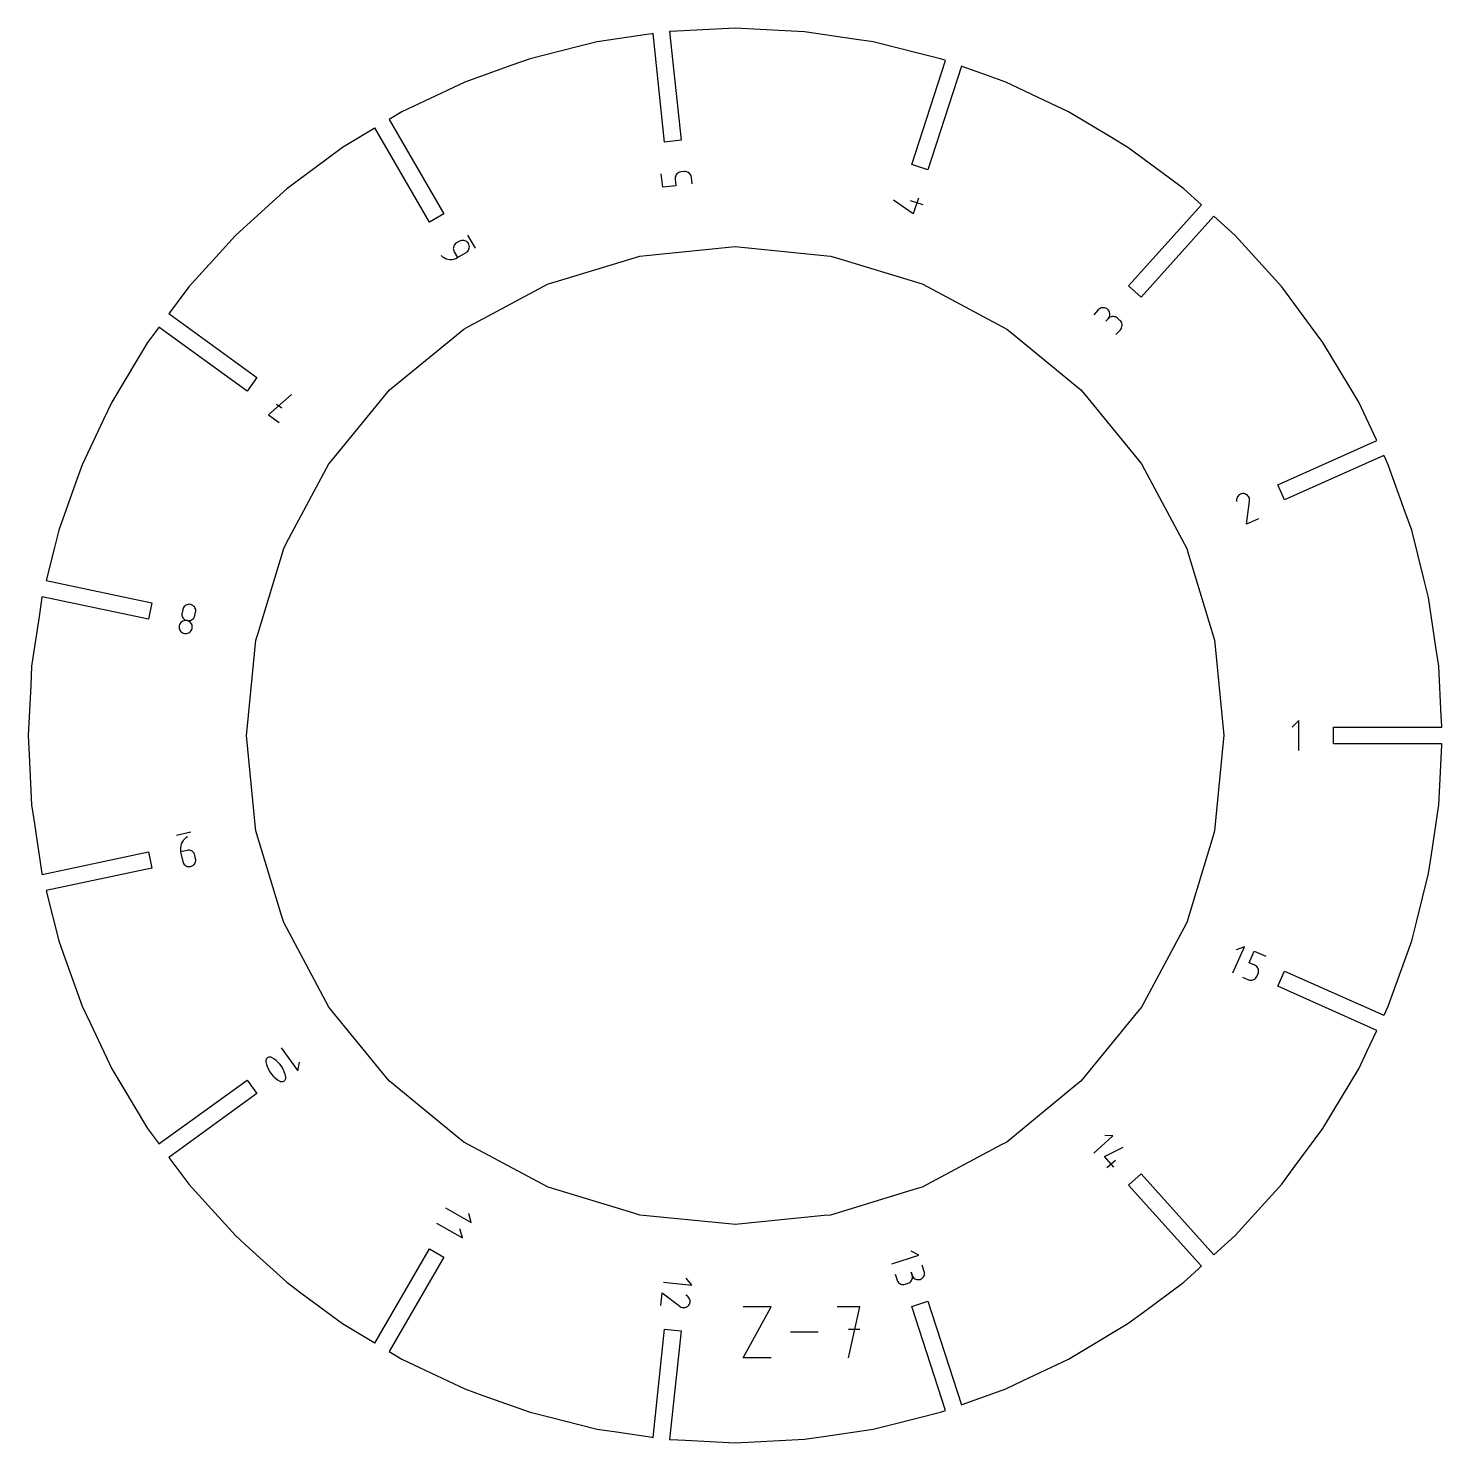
# Model space of a CAD drawing. Extents: x 0 to 800, y 0 to 1200.
# Drawn here: x 440.6 to 631, y 240.8 to 431.3 of the extents above; entities that cross this region are included whole.
import ezdxf

# ---------------------------------------------------------------- set-up
doc = ezdxf.new("R2010")
doc.units = 0
doc.header["$MEASUREMENT"] = 0
for name, color, linetype in [('annotation', 7, 'Continuous'), ('boundary', 7, 'Continuous'), ('hole', 7, 'Continuous')]:
    doc.layers.add(name, color=color, linetype=linetype)

msp = doc.modelspace()

# ---------------------------------------------------------------- linework, layer by layer
at = {"layer": 'annotation', "color": 1}
for p, q in [((526.06, 409.89), (525.87, 411.66)), ((527.81, 411.42), (527.76, 411.28)), ((527.88, 411.55), (527.81, 411.42)), ((527.98, 411.67), (527.88, 411.55)), ((528.09, 411.77), (527.98, 411.67)), ((528.22, 411.85), (528.09, 411.77)), ((528.37, 411.91), (528.22, 411.85)), ((528.52, 411.94), (528.37, 411.91)), ((528.96, 411.98), (528.52, 411.94)), ((528.52, 411.94), (528.52, 411.94)), ((529.12, 411.99), (528.96, 411.98)), ((529.28, 411.96), (529.12, 411.99)), ((529.42, 411.91), (529.28, 411.96)), ((529.56, 411.84), (529.42, 411.91)), ((529.67, 411.74), (529.56, 411.84)), ((529.77, 411.63), (529.67, 411.74)), ((529.85, 411.5), (529.77, 411.63)), ((529.91, 411.35), (529.85, 411.5)), ((527.83, 410.08), (526.06, 409.89)), ((527.76, 411.28), (527.73, 411.12)), ((527.73, 411.12), (527.73, 410.96)), ((527.73, 410.96), (527.83, 410.08)), ((529.94, 411.19), (529.91, 411.35)), ((530.03, 410.31), (529.94, 411.19)), ((529.94, 411.19), (529.94, 411.19)), ((559.82, 406.3), (557.14, 408.11)), ((561.15, 407.51), (559.46, 408.06)), ((560.51, 408.42), (559.82, 406.3)), ((497.91, 401.92), (497.87, 401.77)), ((497.97, 402.05), (497.91, 401.92)), ((498.06, 402.18), (497.97, 402.05)), ((498.17, 402.29), (498.06, 402.18)), ((498.3, 402.38), (498.17, 402.29)), ((498.68, 402.61), (498.3, 402.38)), ((498.3, 402.38), (498.3, 402.38)), ((498.83, 402.67), (498.68, 402.61)), ((498.98, 402.71), (498.83, 402.67)), ((499.13, 402.72), (498.98, 402.71)), ((499.28, 402.71), (499.13, 402.72)), ((499.43, 402.67), (499.28, 402.71)), ((499.57, 402.61), (499.43, 402.67)), ((499.7, 402.52), (499.57, 402.61)), ((499.81, 402.41), (499.7, 402.52)), ((499.9, 402.28), (499.81, 402.41)), ((500.83, 401.67), (499.83, 403.4)), ((499.97, 402.14), (499.9, 402.28)), ((499.9, 402.28), (499.9, 402.28)), ((500, 401.98), (499.97, 402.14)), ((500.02, 401.83), (500, 401.98)), ((496.21, 400.67), (496.21, 400.67)), ((496.21, 400.67), (496.42, 400.49)), ((496.42, 400.49), (496.65, 400.36)), ((496.65, 400.36), (496.89, 400.25)), ((496.89, 400.25), (497.14, 400.19)), ((497.14, 400.19), (497.4, 400.16)), ((497.4, 400.16), (497.66, 400.16)), ((497.66, 400.16), (497.92, 400.2)), ((497.87, 401.77), (497.86, 401.62)), ((497.86, 401.62), (497.87, 401.47)), ((497.87, 401.47), (497.91, 401.32)), ((497.91, 401.32), (497.98, 401.17)), ((497.92, 400.2), (498.18, 400.28)), ((497.98, 401.17), (498.42, 400.4)), ((498.18, 400.28), (498.42, 400.4)), ((498.42, 400.4), (499.57, 401.07)), ((499.57, 401.07), (499.7, 401.16)), ((499.57, 401.07), (499.57, 401.07)), ((499.7, 401.16), (499.81, 401.27)), ((499.81, 401.27), (499.9, 401.4)), ((499.9, 401.4), (499.96, 401.53)), ((499.96, 401.53), (500, 401.68)), ((500, 401.68), (500.02, 401.83)), ((584.74, 393.36), (584.15, 392.7)), ((584.86, 393.47), (584.74, 393.36)), ((584.99, 393.55), (584.86, 393.47)), ((585.13, 393.61), (584.99, 393.55)), ((585.28, 393.64), (585.13, 393.61)), ((585.43, 393.65), (585.28, 393.64)), ((585.58, 393.63), (585.43, 393.65)), ((585.73, 393.59), (585.58, 393.63)), ((585.87, 393.52), (585.73, 393.59)), ((586, 393.42), (585.87, 393.52)), ((586.11, 393.31), (586, 393.42)), ((586, 393.42), (586, 393.42)), ((586.19, 393.17), (586.11, 393.31)), ((586.16, 392.3), (586.23, 392.44)), ((586.31, 392.36), (586.18, 392.28)), ((586.25, 393.03), (586.19, 393.17)), ((586.23, 392.44), (586.27, 392.58)), ((586.28, 392.88), (586.25, 393.03)), ((586.27, 392.58), (586.29, 392.73)), ((586.29, 392.73), (586.28, 392.88)), ((586.45, 392.42), (586.31, 392.36)), ((586.6, 392.45), (586.45, 392.42)), ((586.75, 392.46), (586.6, 392.45)), ((586.9, 392.44), (586.75, 392.46)), ((587.05, 392.4), (586.9, 392.44)), ((587.19, 392.33), (587.05, 392.4)), ((587.32, 392.23), (587.19, 392.33)), ((586.06, 392.17), (585.77, 391.84)), ((585.77, 391.84), (586.06, 392.17)), ((586.06, 392.17), (586.16, 392.3)), ((586.18, 392.28), (586.06, 392.17)), ((586.06, 392.17), (586.06, 392.17)), ((587.12, 390.02), (587.71, 390.68)), ((587.65, 391.94), (587.32, 392.23)), ((587.32, 392.23), (587.32, 392.23)), ((587.76, 391.82), (587.65, 391.94)), ((587.71, 390.68), (587.81, 390.81)), ((587.71, 390.68), (587.71, 390.68)), ((587.84, 391.69), (587.76, 391.82)), ((587.81, 390.81), (587.88, 390.95)), ((587.9, 391.55), (587.84, 391.69)), ((587.88, 390.95), (587.92, 391.1)), ((587.93, 391.4), (587.9, 391.55)), ((587.92, 391.1), (587.94, 391.25)), ((587.94, 391.25), (587.93, 391.4)), ((476.05, 381.95), (472.98, 379.24)), ((472.98, 379.24), (474.42, 378.19)), ((474.03, 380.68), (474.75, 380.16)), ((603.36, 367.82), (603.34, 367.56)), ((603.39, 367.97), (603.36, 367.82)), ((603.44, 368.12), (603.39, 367.97)), ((603.52, 368.25), (603.44, 368.12)), ((603.62, 368.36), (603.52, 368.25)), ((603.74, 368.46), (603.62, 368.36)), ((603.87, 368.53), (603.74, 368.46)), ((604.02, 368.58), (603.87, 368.53)), ((604.17, 368.61), (604.02, 368.58)), ((604.33, 368.61), (604.17, 368.61)), ((604.49, 368.58), (604.33, 368.61)), ((604.33, 368.61), (604.33, 368.61)), ((604.63, 368.52), (604.49, 368.58)), ((604.77, 368.44), (604.63, 368.52)), ((604.69, 364.52), (605.12, 367.6)), ((604.88, 368.34), (604.77, 368.44)), ((604.97, 368.22), (604.88, 368.34)), ((605.05, 368.09), (604.97, 368.22)), ((605.1, 367.94), (605.05, 368.09)), ((605.12, 367.79), (605.1, 367.94)), ((605.12, 367.63), (605.12, 367.79)), ((605.12, 367.62), (605.12, 367.63)), ((605.12, 367.63), (605.12, 367.63)), ((605.12, 367.63), (605.12, 367.63)), ((605.12, 367.61), (605.12, 367.62)), ((605.12, 367.62), (605.12, 367.62)), ((605.12, 367.62), (605.12, 367.62)), ((605.12, 367.6), (605.12, 367.61)), ((605.12, 367.61), (605.12, 367.61)), ((605.12, 367.61), (605.12, 367.61)), ((605.12, 367.6), (605.12, 367.6)), ((605.12, 367.6), (605.12, 367.6)), ((606.32, 365.24), (604.69, 364.52)), ((461.32, 352.57), (461.3, 352.41)), ((461.3, 352.41), (461.31, 352.26)), ((461.41, 353), (461.32, 352.57)), ((461.32, 352.57), (461.32, 352.57)), ((461.46, 353.16), (461.41, 353)), ((461.53, 353.3), (461.46, 353.16)), ((461.62, 353.42), (461.53, 353.3)), ((461.73, 353.52), (461.62, 353.42)), ((461.86, 353.6), (461.73, 353.52)), ((462, 353.66), (461.86, 353.6)), ((462.15, 353.7), (462, 353.66)), ((462.3, 353.71), (462.15, 353.7)), ((462.46, 353.69), (462.3, 353.71)), ((462.61, 353.64), (462.46, 353.69)), ((462.46, 353.69), (462.46, 353.69)), ((462.75, 353.57), (462.61, 353.64)), ((462.87, 353.48), (462.75, 353.57)), ((462.98, 353.36), (462.87, 353.48)), ((463.06, 353.24), (462.98, 353.36)), ((463.05, 352.2), (463.15, 352.64)), ((463.12, 353.1), (463.06, 353.24)), ((463.16, 352.95), (463.12, 353.1)), ((463.15, 352.64), (463.16, 352.79)), ((463.15, 352.64), (463.15, 352.64)), ((463.16, 352.79), (463.16, 352.95)), ((460.95, 350.83), (460.93, 350.67)), ((460.93, 350.67), (460.94, 350.52)), ((460.94, 350.52), (460.97, 350.37)), ((460.99, 350.99), (460.95, 350.83)), ((460.95, 350.83), (460.95, 350.83)), ((461.06, 351.12), (460.99, 350.99)), ((461.16, 351.25), (461.06, 351.12)), ((461.27, 351.35), (461.16, 351.25)), ((461.4, 351.43), (461.27, 351.35)), ((461.31, 352.26), (461.34, 352.11)), ((461.34, 352.11), (461.4, 351.97)), ((461.4, 351.97), (461.48, 351.84)), ((461.54, 351.49), (461.4, 351.43)), ((461.48, 351.84), (461.59, 351.73)), ((461.69, 351.53), (461.54, 351.49)), ((461.59, 351.73), (461.71, 351.64)), ((461.84, 351.54), (461.69, 351.53)), ((461.71, 351.64), (461.85, 351.56)), ((462, 351.52), (461.84, 351.54)), ((461.85, 351.56), (462, 351.52)), ((462, 351.52), (462, 351.52)), ((462, 351.52), (462.16, 351.5)), ((462.15, 351.47), (462, 351.52)), ((462, 351.52), (462, 351.52)), ((462.29, 351.4), (462.15, 351.47)), ((462.16, 351.5), (462.31, 351.51)), ((462.41, 351.31), (462.29, 351.4)), ((462.31, 351.51), (462.46, 351.54)), ((462.52, 351.19), (462.41, 351.31)), ((462.46, 351.54), (462.6, 351.6)), ((462.6, 351.07), (462.52, 351.19)), ((462.6, 351.6), (462.73, 351.69)), ((462.66, 350.93), (462.6, 351.07)), ((462.64, 350.31), (462.68, 350.46)), ((462.69, 350.78), (462.66, 350.93)), ((462.68, 350.46), (462.7, 350.62)), ((462.68, 350.46), (462.68, 350.46)), ((462.7, 350.62), (462.69, 350.78)), ((462.73, 351.69), (462.84, 351.79)), ((462.84, 351.79), (462.93, 351.91)), ((462.93, 351.91), (463.01, 352.05)), ((463.01, 352.05), (463.05, 352.2)), ((460.97, 350.37), (461.03, 350.23)), ((461.03, 350.23), (461.11, 350.1)), ((461.11, 350.1), (461.22, 349.99)), ((461.22, 349.99), (461.34, 349.9)), ((461.34, 349.9), (461.48, 349.83)), ((461.48, 349.83), (461.63, 349.78)), ((461.63, 349.78), (461.63, 349.78)), ((461.63, 349.78), (461.79, 349.76)), ((461.79, 349.76), (461.94, 349.77)), ((461.94, 349.77), (462.09, 349.81)), ((462.09, 349.81), (462.23, 349.87)), ((462.23, 349.87), (462.36, 349.95)), ((462.36, 349.95), (462.47, 350.05)), ((462.47, 350.05), (462.56, 350.17)), ((462.56, 350.17), (462.64, 350.31)), ((611.74, 338.05), (610.85, 337.16)), ((611.74, 334.05), (611.74, 338.05)), ((462.5, 323.02), (460.55, 322.6)), ((461.46, 321.9), (461.32, 321.68)), ((461.63, 322.09), (461.46, 321.9)), ((461.84, 322.27), (461.63, 322.09)), ((462.06, 322.41), (461.84, 322.27)), ((462.06, 322.41), (462.06, 322.41)), ((461.1, 320.93), (461.09, 320.67)), ((461.09, 320.67), (461.13, 320.4)), ((461.14, 321.19), (461.1, 320.93)), ((462, 320.58), (461.13, 320.4)), ((461.13, 320.4), (461.41, 319.09)), ((461.21, 321.44), (461.14, 321.19)), ((461.32, 321.68), (461.21, 321.44)), ((462.16, 320.6), (462, 320.58)), ((462.31, 320.59), (462.16, 320.6)), ((462.46, 320.56), (462.31, 320.59)), ((462.6, 320.5), (462.46, 320.56)), ((462.73, 320.42), (462.6, 320.5)), ((462.84, 320.31), (462.73, 320.42)), ((462.93, 320.19), (462.84, 320.31)), ((463.01, 320.05), (462.93, 320.19)), ((463.05, 319.9), (463.01, 320.05)), ((461.41, 319.09), (461.41, 319.09)), ((461.41, 319.09), (461.45, 318.94)), ((461.45, 318.94), (461.53, 318.8)), ((461.53, 318.8), (461.62, 318.68)), ((461.62, 318.68), (461.73, 318.58)), ((461.73, 318.58), (461.86, 318.49)), ((461.86, 318.49), (462, 318.43)), ((462, 318.43), (462.15, 318.4)), ((462.15, 318.4), (462.3, 318.39)), ((462.3, 318.39), (462.46, 318.41)), ((462.46, 318.41), (462.61, 318.46)), ((462.46, 318.41), (462.46, 318.41)), ((462.61, 318.46), (462.75, 318.53)), ((462.75, 318.53), (462.87, 318.62)), ((462.87, 318.62), (462.98, 318.73)), ((462.98, 318.73), (463.06, 318.86)), ((463.15, 319.46), (463.05, 319.9)), ((463.05, 319.9), (463.05, 319.9)), ((463.06, 318.86), (463.12, 319)), ((463.12, 319), (463.16, 319.15)), ((463.16, 319.3), (463.15, 319.46)), ((463.16, 319.15), (463.16, 319.3)), ((602.86, 304.1), (604.42, 307.61)), ((604.42, 307.61), (603.3, 307.18)), ((605.04, 305.46), (605.74, 307.02)), ((605.74, 307.02), (607.3, 306.33)), ((605.82, 305.11), (605.04, 305.46)), ((605.96, 305.04), (605.82, 305.11)), ((606.07, 304.94), (605.96, 305.04)), ((606.17, 304.83), (606.07, 304.94)), ((606.24, 304.71), (606.17, 304.83)), ((604.18, 303.51), (604.96, 303.17)), ((604.96, 303.17), (604.96, 303.17)), ((604.96, 303.17), (605.1, 303.12)), ((605.1, 303.12), (605.25, 303.1)), ((605.25, 303.1), (605.4, 303.1)), ((605.4, 303.1), (605.54, 303.13)), ((605.54, 303.13), (605.68, 303.18)), ((605.68, 303.18), (605.8, 303.25)), ((605.8, 303.25), (605.91, 303.35)), ((605.91, 303.35), (606.01, 303.47)), ((606.01, 303.47), (606.08, 303.6)), ((606.08, 303.6), (606.26, 303.99)), ((606.3, 304.57), (606.24, 304.71)), ((606.26, 303.99), (606.31, 304.13)), ((606.26, 303.99), (606.26, 303.99)), ((606.33, 304.43), (606.3, 304.57)), ((606.31, 304.13), (606.33, 304.28)), ((606.33, 304.28), (606.33, 304.43)), ((474.67, 293.99), (476.93, 290.88)), ((472.6, 292.31), (472.59, 292.22)), ((472.59, 292.22), (472.6, 292.12)), ((472.63, 292.4), (472.6, 292.31)), ((472.6, 292.12), (472.6, 292.12)), ((472.6, 292.12), (472.69, 291.75)), ((472.67, 292.48), (472.63, 292.4)), ((472.72, 292.56), (472.67, 292.48)), ((472.69, 291.75), (472.81, 291.4)), ((472.78, 292.62), (472.72, 292.56)), ((472.86, 292.67), (472.78, 292.62)), ((472.81, 291.4), (472.96, 291.06)), ((472.94, 292.71), (472.86, 292.67)), ((473.03, 292.74), (472.94, 292.71)), ((473.07, 292.75), (473.03, 292.74)), ((473.03, 292.74), (473.03, 292.74)), ((473.11, 292.75), (473.07, 292.75)), ((473.15, 292.75), (473.11, 292.75)), ((473.19, 292.75), (473.15, 292.75)), ((473.23, 292.74), (473.19, 292.75)), ((473.27, 292.73), (473.23, 292.74)), ((473.31, 292.72), (473.27, 292.73)), ((473.34, 292.7), (473.31, 292.72)), ((473.38, 292.69), (473.34, 292.7)), ((473.7, 292.49), (473.38, 292.69)), ((473.38, 292.69), (473.38, 292.69)), ((474, 292.27), (473.7, 292.49)), ((474.28, 292.02), (474, 292.27)), ((474.52, 291.74), (474.28, 292.02)), ((474.74, 291.44), (474.52, 291.74)), ((474.93, 291.12), (474.74, 291.44)), ((476.93, 290.88), (477.12, 292.07)), ((472.96, 291.06), (473.15, 290.74)), ((473.15, 290.74), (473.36, 290.44)), ((473.36, 290.44), (473.61, 290.16)), ((473.61, 290.16), (473.89, 289.91)), ((473.89, 289.91), (474.19, 289.69)), ((474.19, 289.69), (474.51, 289.5)), ((474.51, 289.5), (474.51, 289.5)), ((474.51, 289.5), (474.55, 289.48)), ((475.08, 290.78), (474.93, 291.12)), ((474.95, 289.47), (475.03, 289.51)), ((475.03, 289.51), (475.11, 289.56)), ((475.2, 290.43), (475.08, 290.78)), ((475.11, 289.56), (475.17, 289.63)), ((475.17, 289.63), (475.22, 289.7)), ((475.29, 290.06), (475.2, 290.43)), ((475.22, 289.7), (475.26, 289.78)), ((475.26, 289.78), (475.29, 289.87)), ((475.3, 289.97), (475.29, 290.06)), ((475.29, 290.06), (475.29, 290.06)), ((475.29, 289.87), (475.3, 289.97)), ((474.55, 289.48), (474.58, 289.46)), ((474.58, 289.46), (474.62, 289.45)), ((474.62, 289.45), (474.66, 289.44)), ((474.66, 289.44), (474.7, 289.44)), ((474.7, 289.44), (474.74, 289.43)), ((474.74, 289.43), (474.78, 289.43)), ((474.78, 289.43), (474.82, 289.44)), ((474.82, 289.44), (474.85, 289.44)), ((474.85, 289.44), (474.95, 289.47)), ((474.85, 289.44), (474.85, 289.44)), ((584.12, 279.83), (586.69, 282.15)), ((586.69, 282.15), (585.61, 282.21)), ((585.56, 279.38), (588.08, 280.61)), ((586.85, 277.94), (585.56, 279.38)), ((585.89, 277.86), (587.04, 278.89)), ((496.81, 272.46), (500.27, 270.46)), ((500.27, 270.46), (499.95, 271.68)), ((495.61, 270.4), (499.08, 268.4)), ((499.08, 268.4), (498.75, 269.61)), ((556.93, 264.89), (560.58, 266.08)), ((560.58, 266.08), (559.51, 266.63)), ((529.98, 262.05), (529.22, 262.99)), ((557.37, 263.52), (557.64, 262.71)), ((559.66, 263.37), (559.53, 263.77)), ((559.53, 263.77), (559.66, 263.37)), ((559.64, 262.78), (559.69, 262.92)), ((559.7, 263.22), (559.66, 263.37)), ((559.66, 263.37), (559.66, 263.37)), ((559.66, 263.37), (559.73, 263.23)), ((559.69, 262.92), (559.71, 263.07)), ((559.71, 263.07), (559.7, 263.22)), ((559.73, 263.23), (559.81, 263.1)), ((559.81, 263.1), (559.91, 262.99)), ((559.91, 262.99), (560.03, 262.91)), ((560.03, 262.91), (560.16, 262.84)), ((560.16, 262.84), (560.29, 262.8)), ((560.59, 262.79), (560.74, 262.82)), ((560.74, 262.82), (560.88, 262.88)), ((560.74, 262.82), (560.74, 262.82)), ((560.88, 262.88), (561.01, 262.96)), ((561.01, 262.96), (561.11, 263.06)), ((561.29, 263.89), (561.02, 264.71)), ((561.11, 263.06), (561.2, 263.18)), ((561.2, 263.18), (561.27, 263.31)), ((561.27, 263.31), (561.31, 263.45)), ((561.32, 263.74), (561.29, 263.89)), ((561.31, 263.45), (561.33, 263.59)), ((561.33, 263.59), (561.32, 263.74)), ((525.83, 259.32), (526.01, 261.02)), ((526.01, 261.02), (528.37, 259.19)), ((526.16, 262.45), (529.98, 262.05)), ((557.64, 262.71), (557.64, 262.71)), ((557.64, 262.71), (557.7, 262.57)), ((557.7, 262.57), (557.78, 262.44)), ((557.78, 262.44), (557.88, 262.34)), ((557.88, 262.34), (558, 262.25)), ((558, 262.25), (558.13, 262.18)), ((558.13, 262.18), (558.27, 262.14)), ((558.27, 262.14), (558.41, 262.12)), ((558.41, 262.12), (558.56, 262.13)), ((558.56, 262.13), (558.71, 262.16)), ((558.71, 262.16), (559.12, 262.29)), ((559.12, 262.29), (559.26, 262.35)), ((559.12, 262.29), (559.12, 262.29)), ((559.26, 262.35), (559.38, 262.44)), ((559.38, 262.44), (559.49, 262.54)), ((559.49, 262.54), (559.58, 262.65)), ((559.58, 262.65), (559.64, 262.78)), ((560.29, 262.8), (560.44, 262.78)), ((560.44, 262.78), (560.59, 262.79)), ((528.37, 259.19), (528.37, 259.19)), ((528.37, 259.19), (528.37, 259.18)), ((528.37, 259.18), (528.37, 259.18)), ((528.37, 259.18), (528.38, 259.18)), ((528.38, 259.18), (528.38, 259.18)), ((528.38, 259.18), (528.38, 259.18)), ((528.38, 259.18), (528.38, 259.17)), ((528.38, 259.17), (528.39, 259.17)), ((528.39, 259.17), (528.39, 259.17)), ((528.39, 259.17), (528.39, 259.17)), ((528.39, 259.17), (528.39, 259.17)), ((528.39, 259.17), (528.52, 259.09)), ((528.52, 259.09), (528.66, 259.04)), ((528.66, 259.04), (528.81, 259.01)), ((528.81, 259.01), (528.95, 259.01)), ((528.95, 259.01), (529.1, 259.03)), ((529.1, 259.03), (529.24, 259.08)), ((529.39, 260.55), (529.19, 260.68)), ((529.24, 259.08), (529.37, 259.15)), ((529.37, 259.15), (529.48, 259.24)), ((529.51, 260.45), (529.39, 260.55)), ((529.48, 259.24), (529.58, 259.36)), ((529.6, 260.33), (529.51, 260.45)), ((529.58, 259.36), (529.66, 259.49)), ((529.58, 259.36), (529.58, 259.36)), ((529.67, 260.2), (529.6, 260.33)), ((529.66, 259.49), (529.72, 259.63)), ((529.72, 260.06), (529.67, 260.2)), ((529.74, 259.92), (529.72, 260.06)), ((529.72, 259.63), (529.74, 259.77)), ((529.74, 259.77), (529.74, 259.92)), ((536.88, 252.27), (540.69, 259.12)), ((540.69, 259.12), (536.88, 259.12)), ((552.63, 259.12), (549.58, 259.12)), ((551.11, 252.27), (552.63, 259.12)), ((547.01, 255.7), (543.26, 255.7)), ((552.63, 256.07), (551.11, 256.07)), ((540.69, 252.27), (536.88, 252.27))]:
    msp.add_line(p, q, dxfattribs=at)
at = {"layer": 'boundary', "color": 5}
for p, q in [((523.92, 430.43), (517.25, 429.44)), ((524.64, 430.54), (523.92, 430.43)), ((524.76, 430.56), (524.64, 430.54)), ((526.3, 415.96), (524.76, 430.56)), ((527.12, 430.84), (527, 430.84)), ((527, 430.84), (528.54, 416.2)), ((533.23, 431.14), (527.12, 430.84)), ((535.83, 431.27), (533.23, 431.14)), ((542.56, 430.94), (535.83, 431.27)), ((545.16, 430.81), (542.56, 430.94)), ((551.83, 429.82), (545.16, 430.81)), ((514.73, 428.81), (508.19, 427.17)), ((517.25, 429.44), (514.73, 428.81)), ((554.41, 429.44), (551.83, 429.82)), ((560.95, 427.8), (554.41, 429.44)), ((508.19, 427.17), (505.74, 426.29)), ((559.62, 412.92), (564.17, 426.92)), ((563.47, 427.17), (560.95, 427.8)), ((564.05, 426.96), (563.47, 427.17)), ((564.17, 426.92), (564.05, 426.96)), ((505.74, 426.29), (499.39, 424.02)), ((566.29, 426.16), (561.76, 412.23)), ((566.41, 426.12), (566.29, 426.16)), ((569.82, 424.9), (566.41, 426.12)), ((572.27, 424.02), (569.82, 424.9)), ((497.04, 422.91), (490.94, 420.03)), ((499.39, 424.02), (497.04, 422.91)), ((578.36, 421.14), (572.27, 424.02)), ((580.72, 420.03), (578.36, 421.14)), ((490.94, 420.03), (489.23, 419)), ((489.23, 419), (496.58, 406.28)), ((586.5, 416.56), (580.72, 420.03)), ((487.2, 417.78), (482.93, 415.22)), ((487.3, 417.85), (487.2, 417.78)), ((494.63, 405.16), (487.3, 417.85)), ((482.93, 415.22), (480.84, 413.67)), ((528.54, 416.2), (526.3, 415.96)), ((588.73, 415.22), (586.5, 416.56)), ((594.15, 411.21), (588.73, 415.22)), ((480.84, 413.67), (475.42, 409.66)), ((561.76, 412.23), (559.62, 412.92)), ((475.42, 409.66), (473.49, 407.91)), ((596.24, 409.66), (594.15, 411.21)), ((598.64, 407.48), (596.24, 409.66)), ((473.49, 407.91), (468.5, 403.38)), ((496.58, 406.28), (494.63, 405.16)), ((588.82, 396.58), (598.64, 407.48)), ((600.3, 405.97), (590.49, 395.08)), ((601.23, 405.13), (600.3, 405.97)), ((603.16, 403.38), (601.23, 405.13)), ((468.5, 403.38), (466.75, 401.45)), ((607.69, 398.39), (603.16, 403.38)), ((466.75, 401.45), (462.22, 396.46)), ((609.44, 396.46), (607.69, 398.39)), ((462.22, 396.46), (460.67, 394.37)), ((590.49, 395.08), (588.82, 396.58)), ((613.45, 391.04), (609.44, 396.46)), ((460.67, 394.37), (459.62, 392.96)), ((459.62, 392.96), (459.55, 392.86)), ((459.55, 392.86), (471.39, 384.26)), ((458.14, 390.95), (456.65, 388.95)), ((458.21, 391.05), (458.14, 390.95)), ((470.07, 382.43), (458.21, 391.05)), ((615, 388.95), (613.45, 391.04)), ((456.65, 388.95), (455.32, 386.72)), ((618.47, 383.17), (615, 388.95)), ((455.32, 386.72), (451.85, 380.94)), ((471.39, 384.26), (470.07, 382.43)), ((619.81, 380.94), (618.47, 383.17)), ((451.85, 380.94), (450.74, 378.58)), ((622.2, 375.87), (619.81, 380.94)), ((450.74, 378.58), (447.85, 372.49)), ((608.92, 369.82), (622.26, 375.76)), ((622.26, 375.76), (622.2, 375.87)), ((623.22, 373.73), (609.83, 367.76)), ((623.27, 373.61), (623.22, 373.73)), ((623.8, 372.49), (623.27, 373.61)), ((447.85, 372.49), (446.98, 370.04)), ((626.07, 366.14), (623.8, 372.49)), ((446.98, 370.04), (444.71, 363.69)), ((609.83, 367.76), (608.92, 369.82)), ((626.95, 363.69), (626.07, 366.14)), ((444.71, 363.69), (444.07, 361.17)), ((628.59, 357.15), (626.95, 363.69)), ((444.07, 361.17), (443.01, 356.93)), ((443.01, 356.93), (457.27, 353.9)), ((629.22, 354.63), (628.59, 357.15)), ((442.43, 354.63), (442.05, 352.05)), ((442.46, 354.74), (442.43, 354.63)), ((456.8, 351.7), (442.46, 354.74)), ((630.21, 347.96), (629.22, 354.63)), ((457.27, 353.9), (456.8, 351.7)), ((442.05, 352.05), (441.06, 345.38)), ((630.59, 345.38), (630.21, 347.96)), ((441.06, 345.38), (440.94, 342.78)), ((630.92, 338.65), (630.59, 345.38)), ((440.94, 342.78), (440.6, 336.05)), ((616.42, 334.92), (616.42, 337.17)), ((616.42, 337.17), (631, 337.17)), ((630.99, 337.3), (630.92, 338.65)), ((631, 337.17), (630.99, 337.3)), ((440.6, 336.05), (440.73, 333.45)), ((440.73, 333.45), (441.06, 326.71)), ((631, 334.92), (616.42, 334.92)), ((630.72, 329.31), (630.99, 334.8)), ((630.99, 334.8), (631, 334.92)), ((630.59, 326.71), (630.72, 329.31)), ((441.06, 326.71), (441.45, 324.14)), ((629.6, 320.04), (630.59, 326.71)), ((441.45, 324.14), (442.43, 317.47)), ((442.46, 317.35), (456.8, 320.4)), ((456.8, 320.4), (457.27, 318.2)), ((629.22, 317.47), (629.6, 320.04)), ((457.27, 318.2), (443.01, 315.17)), ((442.43, 317.47), (442.46, 317.35)), ((627.58, 310.93), (629.22, 317.47)), ((443.01, 315.17), (443.04, 315.05)), ((443.04, 315.05), (443.07, 314.95)), ((443.07, 314.95), (444.71, 308.41)), ((626.95, 308.41), (627.58, 310.93)), ((444.71, 308.41), (445.58, 305.96)), ((624.68, 302.06), (626.95, 308.41)), ((445.58, 305.96), (447.85, 299.61)), ((608.92, 302.28), (609.83, 304.33)), ((609.83, 304.33), (623.22, 298.37)), ((622.26, 296.34), (608.92, 302.28)), ((623.8, 299.61), (624.68, 302.06)), ((447.85, 299.61), (448.97, 297.26)), ((623.27, 298.48), (623.8, 299.61)), ((448.97, 297.26), (451.85, 291.16)), ((623.22, 298.37), (623.27, 298.48)), ((620.92, 293.51), (622.26, 296.34)), ((619.81, 291.16), (620.92, 293.51)), ((451.85, 291.16), (453.19, 288.93)), ((458.21, 281.05), (470.07, 289.66)), ((470.07, 289.66), (471.39, 287.84)), ((616.34, 285.38), (619.81, 291.16)), ((453.19, 288.93), (456.65, 283.14)), ((471.39, 287.84), (459.55, 279.24)), ((615, 283.14), (616.34, 285.38)), ((456.65, 283.14), (458.14, 281.15)), ((610.99, 277.73), (615, 283.14)), ((458.14, 281.15), (458.2, 281.05)), ((458.2, 281.05), (458.21, 281.05)), ((459.55, 279.24), (462.22, 275.64)), ((588.82, 275.51), (590.49, 277.02)), ((590.49, 277.02), (600.3, 266.12)), ((609.44, 275.64), (610.99, 277.73)), ((462.22, 275.64), (463.97, 273.71)), ((598.64, 264.61), (588.82, 275.51)), ((604.91, 270.64), (609.44, 275.64)), ((463.97, 273.71), (468.5, 268.72)), ((603.16, 268.71), (604.91, 270.64)), ((468.5, 268.72), (470.42, 266.97)), ((600.3, 266.12), (603.16, 268.71)), ((470.42, 266.97), (475.42, 262.44)), ((487.3, 254.25), (494.63, 266.94)), ((494.63, 266.94), (496.58, 265.81)), ((496.58, 265.81), (489.23, 253.09)), ((596.24, 262.44), (598.17, 264.19)), ((598.17, 264.19), (598.54, 264.53)), ((598.54, 264.53), (598.64, 264.61)), ((475.42, 262.44), (477.51, 260.89)), ((590.82, 258.42), (596.24, 262.44)), ((477.51, 260.89), (482.92, 256.87)), ((559.62, 259.17), (561.76, 259.87)), ((564.17, 245.18), (559.62, 259.17)), ((561.76, 259.87), (566.29, 245.93)), ((588.73, 256.87), (590.82, 258.42)), ((482.92, 256.87), (485.16, 255.53)), ((485.16, 255.53), (487.2, 254.31)), ((524.76, 241.54), (526.3, 256.13)), ((526.3, 256.13), (528.54, 255.9)), ((528.54, 255.9), (527, 241.26)), ((582.95, 253.41), (588.73, 256.87)), ((487.2, 254.31), (487.3, 254.25)), ((580.72, 252.07), (582.95, 253.41)), ((489.23, 253.09), (490.94, 252.07)), ((490.94, 252.07), (493.29, 250.96)), ((574.62, 249.19), (580.72, 252.07)), ((493.29, 250.96), (499.39, 248.07)), ((499.39, 248.07), (501.84, 247.2)), ((566.41, 245.98), (572.27, 248.07)), ((572.27, 248.07), (574.62, 249.19)), ((501.84, 247.2), (508.19, 244.92)), ((566.29, 245.93), (566.41, 245.98)), ((508.19, 244.92), (510.71, 244.29)), ((510.71, 244.29), (517.25, 242.65)), ((556.93, 243.29), (563.47, 244.92)), ((563.47, 244.92), (564.17, 245.18)), ((517.25, 242.65), (519.83, 242.27)), ((519.83, 242.27), (524.64, 241.56)), ((547.74, 241.66), (554.41, 242.65)), ((554.41, 242.65), (556.93, 243.29)), ((524.64, 241.56), (524.76, 241.54)), ((527, 241.26), (527.12, 241.25)), ((527.12, 241.25), (529.09, 241.16)), ((529.09, 241.16), (535.83, 240.82)), ((535.83, 240.82), (538.43, 240.95)), ((538.43, 240.95), (545.16, 241.28)), ((545.16, 241.28), (547.74, 241.66))]:
    msp.add_line(p, q, dxfattribs=at)
at = {"layer": 'hole', "color": 5}
for p, q in [((523.83, 400.69), (535.83, 401.88)), ((535.83, 401.88), (536.67, 401.79)), ((511.45, 397.11), (522.99, 400.61)), ((522.99, 400.61), (523.83, 400.69)), ((536.67, 401.79), (548.67, 400.61)), ((548.67, 400.61), (549.48, 400.37)), ((549.48, 400.37), (561.02, 396.87)), ((500, 391.18), (510.64, 396.87)), ((510.64, 396.87), (511.45, 397.11)), ((561.02, 396.87), (561.76, 396.47)), ((561.76, 396.47), (572.4, 390.78)), ((489.93, 383.13), (499.26, 390.78)), ((499.26, 390.78), (500, 391.18)), ((572.4, 390.78), (573.05, 390.25)), ((573.05, 390.25), (582.38, 382.6)), ((489.28, 382.6), (489.93, 383.13)), ((481.63, 373.27), (489.28, 382.6)), ((582.38, 382.6), (582.91, 381.94)), ((582.91, 381.94), (590.56, 372.62)), ((475.41, 361.98), (481.09, 372.62)), ((481.09, 372.62), (481.63, 373.27)), ((590.56, 372.62), (590.96, 371.87)), ((590.96, 371.87), (596.65, 361.24)), ((475.01, 361.24), (475.41, 361.98)), ((471.51, 349.7), (475.01, 361.24)), ((596.65, 361.24), (596.89, 360.43)), ((596.89, 360.43), (600.39, 348.89)), ((470.08, 336.89), (471.26, 348.89)), ((471.26, 348.89), (471.51, 349.7)), ((600.39, 348.89), (600.47, 348.05)), ((600.47, 348.05), (601.66, 336.05)), ((470, 336.05), (470.08, 336.89)), ((471.18, 324.05), (470, 336.05)), ((601.57, 335.21), (600.39, 323.21)), ((601.66, 336.05), (601.57, 335.21)), ((471.26, 323.21), (471.18, 324.05)), ((474.77, 311.67), (471.26, 323.21)), ((600.15, 322.4), (596.65, 310.86)), ((600.39, 323.21), (600.15, 322.4)), ((475.01, 310.86), (474.77, 311.67)), ((480.7, 300.22), (475.01, 310.86)), ((596.65, 310.86), (596.25, 310.11)), ((596.25, 310.11), (590.56, 299.48)), ((481.09, 299.48), (480.7, 300.22)), ((488.74, 290.15), (481.09, 299.48)), ((590.56, 299.48), (590.03, 298.82)), ((590.03, 298.82), (582.38, 289.5)), ((489.28, 289.5), (488.74, 290.15)), ((498.6, 281.85), (489.28, 289.5)), ((582.38, 289.5), (581.72, 288.96)), ((581.72, 288.96), (572.4, 281.31)), ((499.26, 281.31), (498.6, 281.85)), ((509.89, 275.63), (499.26, 281.31)), ((571.66, 280.92), (561.02, 275.23)), ((572.4, 281.31), (571.66, 280.92)), ((510.64, 275.23), (509.89, 275.63)), ((522.18, 271.73), (510.64, 275.23)), ((560.21, 274.99), (548.67, 271.48)), ((561.02, 275.23), (560.21, 274.99)), ((522.99, 271.48), (522.18, 271.73)), ((534.99, 270.3), (522.99, 271.48)), ((547.83, 271.4), (535.83, 270.22)), ((548.67, 271.48), (547.83, 271.4)), ((535.83, 270.22), (534.99, 270.3))]:
    msp.add_line(p, q, dxfattribs=at)

doc.saveas('drawing.dxf')
